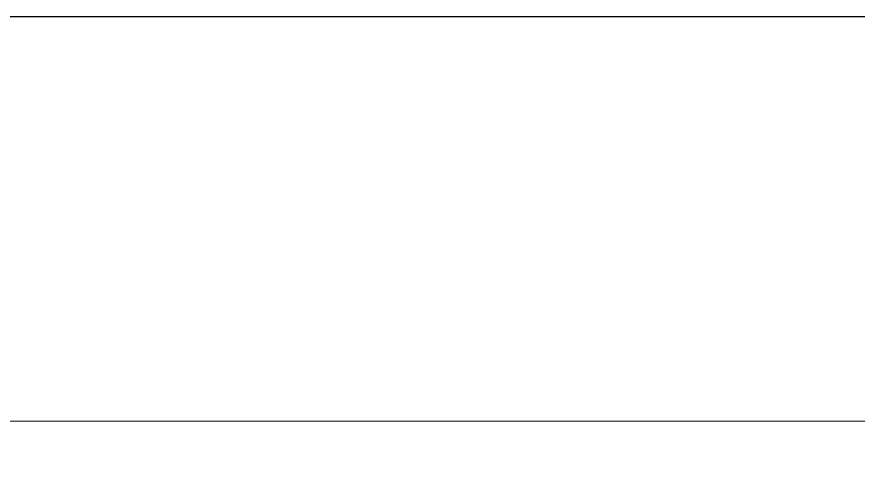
# Model space of a CAD drawing. Extents: x 512858 to 514372, y -232486 to -231710.
# Drawn here: x 512950.73 to 512979.26, y -232178.26 to -232162.68 of the extents above; entities that cross this region are included whole.
import ezdxf

# ---------------------------------------------------------------- set-up
doc = ezdxf.new("R2010")
doc.units = 0
doc.header["$LTSCALE"] = 1000
doc.layers.add('图廓', color=252, linetype='Continuous', lineweight=9)
doc.layers.add('打印图框', color=252, linetype='Continuous', plot=False)

msp = doc.modelspace()

# ---------------------------------------------------------------- linework, layer by layer
at = {"layer": '图廓', "color": 0}
msp.add_line((512864.8842153508, -232176.3873241971), (512986.3578236078, -232176.3873241971), dxfattribs=at)
at = {"layer": '打印图框', "color": 6, "ltscale": 0.5}
msp.add_lwpolyline([(512857.6025210015, -232264.6529939684), (512993.5726918258, -232264.6529939684), (512993.5726918258, -232162.6845019883), (512857.6025210015, -232162.6845019883)], close=True, dxfattribs=at)

doc.saveas('drawing.dxf')
